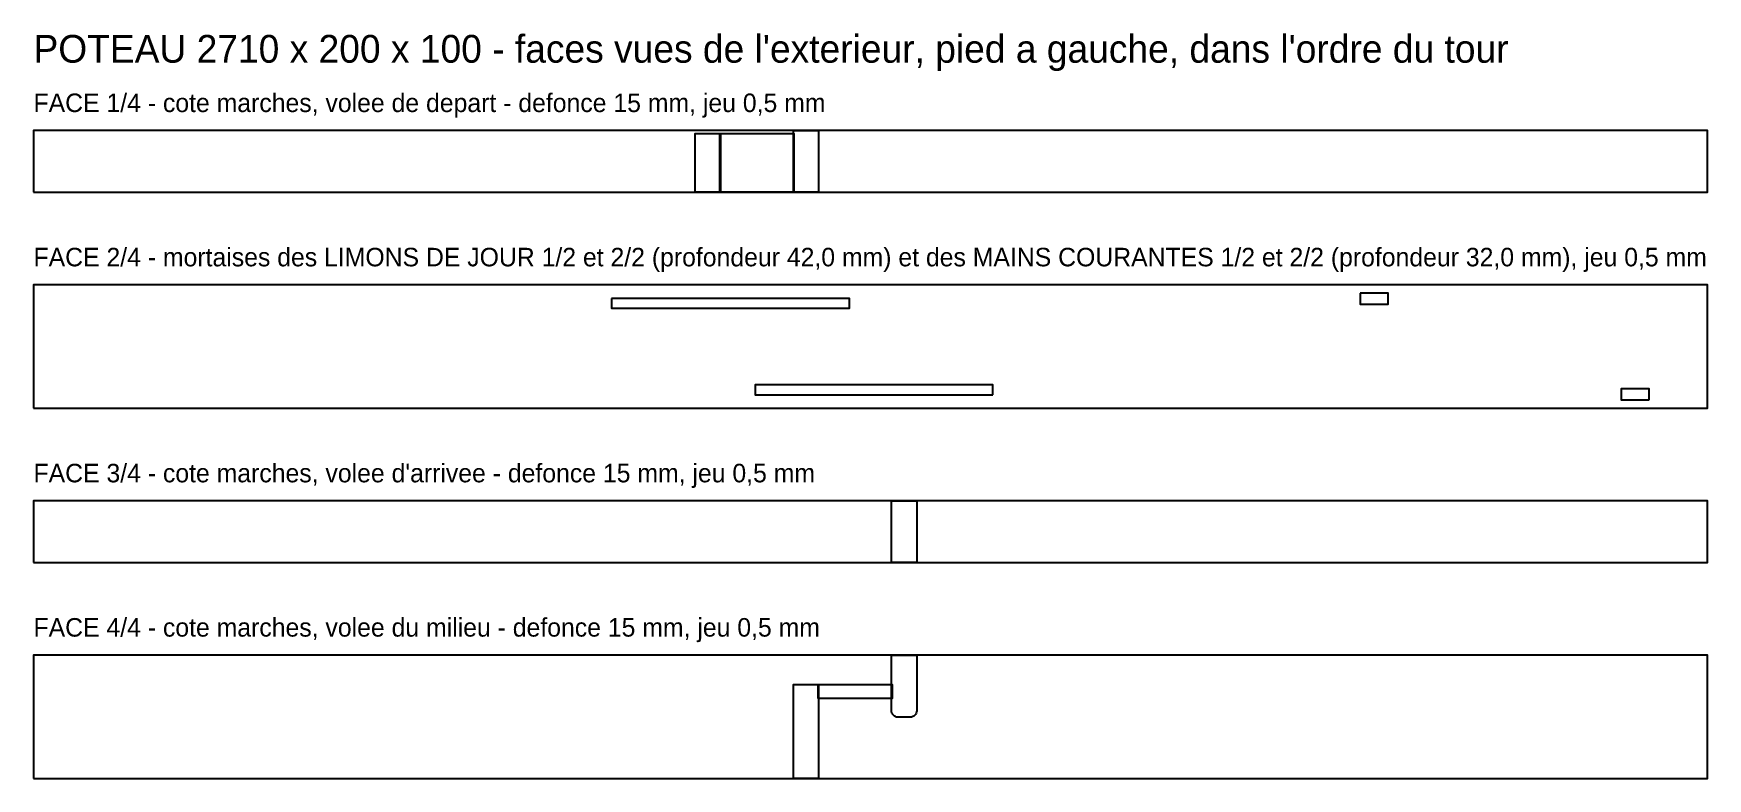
# Model space of a CAD drawing. Header units: millimetres. Extents: x 0 to 2710, y -950 to 257.
import ezdxf

# ---------------------------------------------------------------- set-up
doc = ezdxf.new("R2010")
doc.units = ezdxf.units.MM
for name, color, linetype in [('DECOUPE', 7, 'CONTINUOUS'), ('DEFONCE', 1, 'CONTINUOUS'), ('MORTAISE', 2, 'CONTINUOUS'), ('TEXTE', 3, 'CONTINUOUS')]:
    doc.layers.add(name, color=color, linetype=linetype)

msp = doc.modelspace()

# ---------------------------------------------------------------- linework, layer by layer
at = {"layer": 'DECOUPE'}
for points in [[(0, 0), (2710, 0), (2710, 100), (0, 100)], [(0, -350), (2710, -350), (2710, -150), (0, -150)], [(0, -600), (2710, -600), (2710, -500), (0, -500)], [(0, -950), (2710, -950), (2710, -750), (0, -750)]]:
    msp.add_lwpolyline(points, close=True, dxfattribs=at)
at = {"layer": 'DEFONCE'}
for points in [[(1071.265, 0), (1071.265, 95.391), (1112.265, 95.391), (1112.265, 0)], [(1111.265, 0), (1111.265, 95.391), (1231.088, 95.391), (1231.088, 0)], [(1230.088, 0), (1230.088, 100), (1271.088, 100), (1271.088, 0)], [(1388.912, -600), (1388.912, -500), (1429.912, -500), (1429.912, -600)], [(1230.088, -950), (1230.088, -797.5), (1271.088, -797.5), (1271.088, -950)], [(1270.088, -820.5), (1270.088, -797.5), (1389.912, -797.5), (1389.912, -820.5)]]:
    msp.add_lwpolyline(points, close=True, dxfattribs=at)
msp.add_lwpolyline([(1388.912, -750), (1429.912, -750), (1429.912, -840, -0.414214), (1419.412, -850.5), (1399.412, -850.5, -0.414214), (1388.912, -840)], format="xyb", close=True, dxfattribs=at)
at = {"layer": 'MORTAISE'}
for points in [[(935.608, -172), (935.608, -188), (1320.783, -188), (1320.783, -172)], [(2147.589, -163.5), (2147.589, -181.5), (2192.966, -181.5), (2192.966, -163.5)], [(1553.215, -328), (1553.215, -312), (1168.041, -312), (1168.041, -328)], [(2615.639, -336.5), (2615.639, -318.5), (2570.262, -318.5), (2570.262, -336.5)]]:
    msp.add_lwpolyline(points, close=True, dxfattribs=at)

# ---------------------------------------------------------------- texts
at = {"layer": 'TEXTE'}
for s, height, p in [("POTEAU 2710 x 200 x 100 - faces vues de l'exterieur, pied a gauche, dans l'ordre du tour", 45, (0, 210)), ('FACE 1/4 - cote marches, volee de depart - defonce 15 mm, jeu 0,5 mm', 30, (0, 130)), ('FACE 2/4 - mortaises des LIMONS DE JOUR 1/2 et 2/2 (profondeur 42,0 mm) et des MAINS COURANTES 1/2 et 2/2 (profondeur 32,0 mm), jeu 0,5 mm', 30, (0, -120)), ("FACE 3/4 - cote marches, volee d'arrivee - defonce 15 mm, jeu 0,5 mm", 30, (0, -470)), ('FACE 4/4 - cote marches, volee du milieu - defonce 15 mm, jeu 0,5 mm', 30, (0, -720))]:
    msp.add_text(s, height=height, dxfattribs=at).set_placement(p)

doc.saveas('drawing.dxf')
